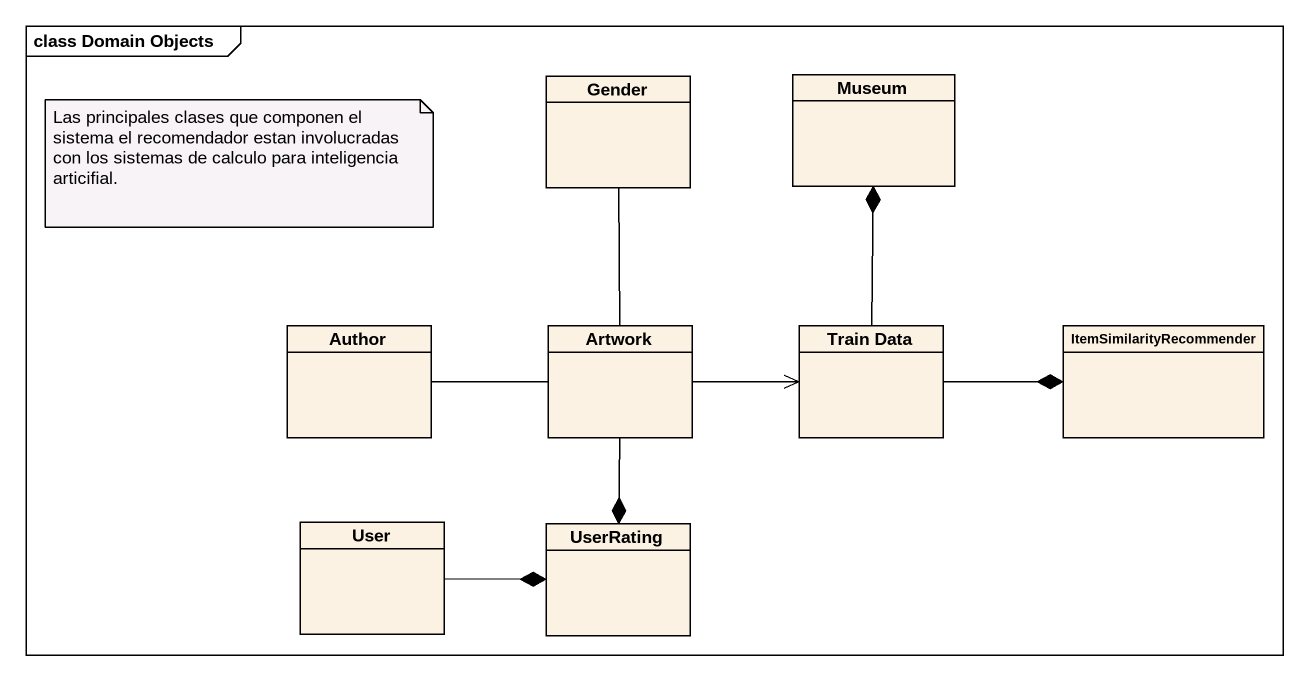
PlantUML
@startuml
mainframe class Domain Objects
hide circle
hide empty members
class Gender
class Museum
class Author
class Artwork
class "Train Data" as Train_Data
class ItemSimilarityRecommender
class User
class UserRating
Author -right- Artwork
Artwork -up- Gender
Artwork -right-> Train_Data
Artwork --* UserRating
Train_Data -up-* Museum
Train_Data -right-* ItemSimilarityRecommender
User -right-* UserRating
note as N1
  Las principales clases que componen el sistema el recomendador estan involucradas con los sistemas de calculo para inteligencia articifial.
end note
@enduml
